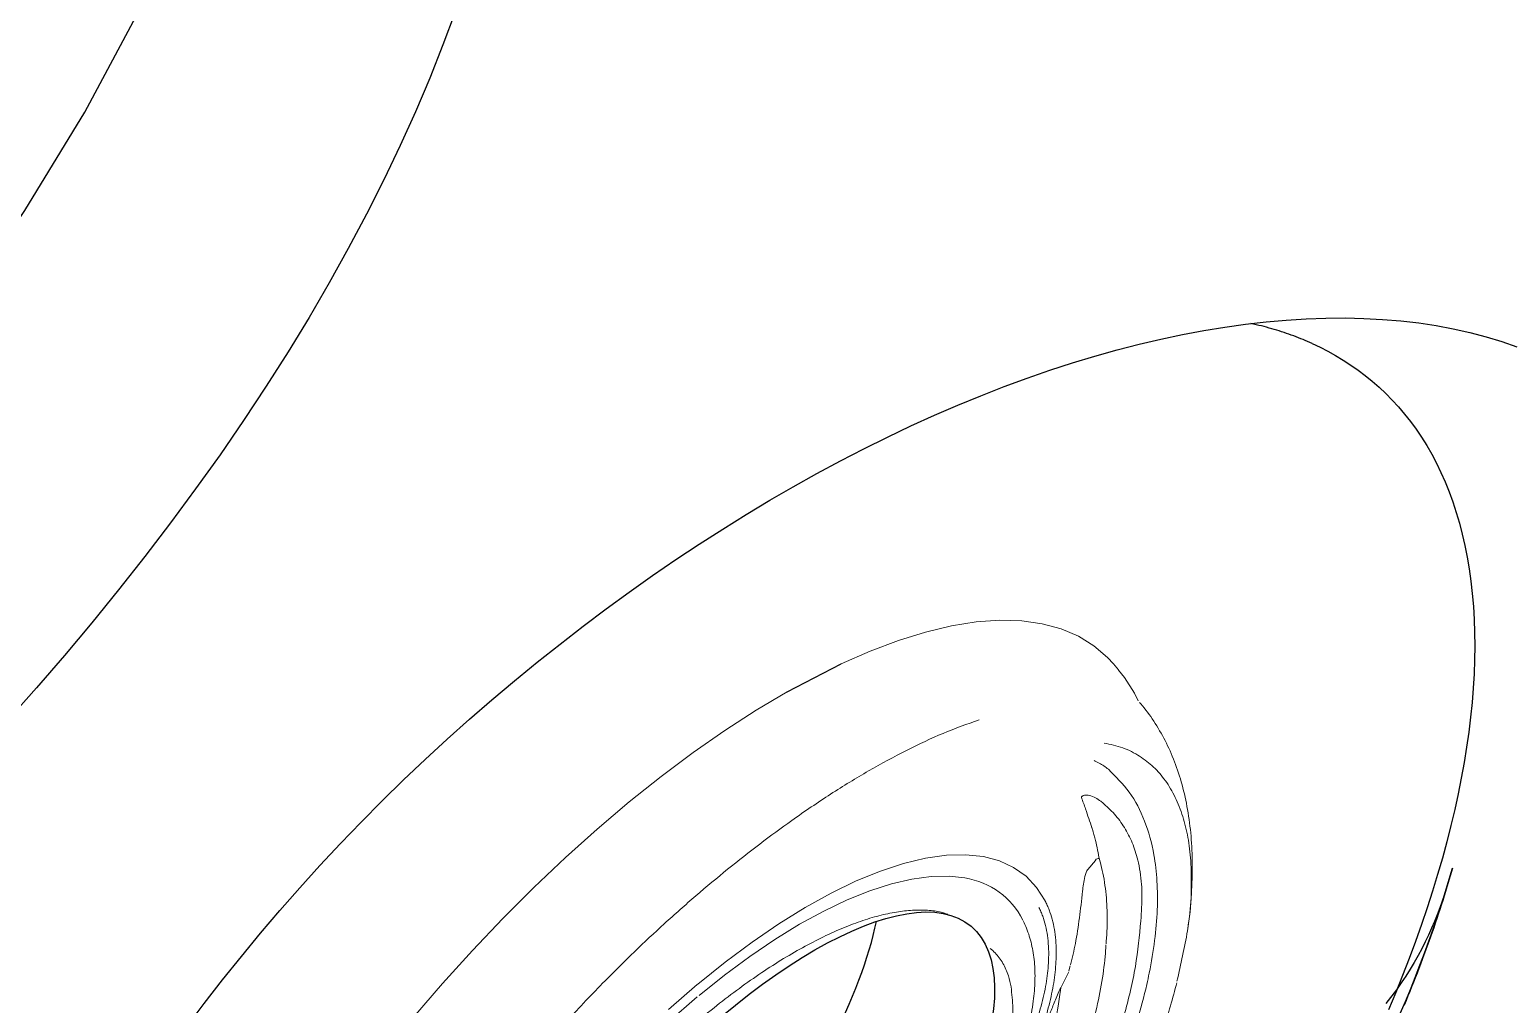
# Model space of a CAD drawing. Extents: x 938 to 1038, y 781 to 934.
# Drawn here: x 951.904 to 954.938, y 871.554 to 873.551 of the extents above; entities that cross this region are included whole.
import ezdxf

# ---------------------------------------------------------------- set-up
doc = ezdxf.new("R2010")
doc.units = 0
doc.header["$MEASUREMENT"] = 0
doc.linetypes.add('SLD-Solid', pattern=[0])
doc.layers.add('1', color=4, linetype='Continuous')
doc.layers.add('DIM', color=3, linetype='Continuous')

# ---------------------------------------------------------------- blocks, each defined once
blk = doc.blocks.new('MIDJET')
at = {"layer": '1', "color": 3, "linetype": 'SLD-Solid', "lineweight": 15}
for p, q in [((0.6739166695817715, 0.6317677685088796), (0.6088841041254227, 0.6957714300635729)), ((0.7371803569579569, 0.5662282756701273), (0.6739166695817715, 0.6317677685088796)), ((0.7984212499144263, 0.4994159295572871), (0.7371803569579569, 0.5662282756701273)), ((0.8573934019050995, 0.4315990789865936), (0.7984212499144263, 0.4994159295572871)), ((0.9138601952750065, 0.3630498857439477), (0.8573934019050995, 0.4315990789865936)), ((0.9675948742838472, 0.2940435458692718), (0.9138601952750065, 0.3630498857439477)), ((1.018381737512414, 0.2248571161156718), (0.9675948742838472, 0.2940435458692718)), ((1.066016903515518, 0.1557683114557733), (1.018381737512414, 0.2248571161156718)), ((0.5629254811307334, 0.175861536062925), (0.6101585497424367, 0.1130302443590807)), ((0.5885738932123843, 0.1736437416675614), (0.6354312844683818, 0.111383035622481)), ((1.110309202387555, 0.08705446244061932), (1.066016903515518, 0.1557683114557733)), ((0.6131417295719501, 0.1089070406784032), (0.6510585375235394, 0.05421097666044261)), ((0.6354311145956615, 0.1113830333935937), (0.6365171913398626, 0.1098897085450545)), ((0.6365171913398626, 0.1098897085450545), (0.6773690440095805, 0.0514320825179766)), ((1.151080732380947, 0.0189914570196521), (1.110309202387555, 0.08705446244061932)), ((0.6510585375235394, 0.05421097666044261), (0.6856830659964785, -0.0001064595432183069)), ((0.6773690440095805, 0.0514320825179766), (0.7147170452954299, -0.006655874952002705)), ((1.188167883124784, -0.04814749308401645), (1.151080732380947, 0.0189914570196521)), ((0.6856830659964785, -0.0001064595432183069), (0.7168009827484525, -0.05370902397056909)), ((0.7147170452954299, -0.006655874952002705), (0.7483286834238783, -0.06401243812616997)), ((0.7168009827484525, -0.05370902397056909), (0.7442197556169887, -0.1062649300379093)), ((1.221421718470452, -0.1140928475333709), (1.188167883124784, -0.04814749308401645)), ((0.7483286834238783, -0.06401243812616997), (0.777994591073174, -0.1202803995913939)), ((0.7442197556169887, -0.1062649300379093), (0.7677696058312122, -0.1574488212699237)), ((0.777994591073174, -0.1202803995913939), (0.8035300857183216, -0.175109383552325)), ((0.7677696058312122, -0.1574488212699237), (0.7873046874108383, -0.2069438151237506)), ((0.8035300857183216, -0.175109383552325), (0.8247761251235346, -0.228157936122912)), ((0.7873046874108383, -0.2069438151237506), (0.8027041120259568, -0.2544435281346296)), ((0.8247761251235346, -0.228157936122912), (0.8416004526354968, -0.2790957155896336)), ((1.292820846415502, -0.289418053493975), (1.270907273465028, -0.2281785572000246)), ((0.8027041120259568, -0.2544435281346296), (0.8138725611743496, -0.2996539373860116)), ((0.8138725611743496, -0.2996539373860116), (0.8207409162128982, -0.3422951706074144)), ((0.8416004526354968, -0.2790957155896336), (0.8538981608296936, -0.3276054670643731)), ((1.310480973147229, -0.348495370011932), (1.292820846415502, -0.289418053493975)), ((0.8538981608296936, -0.3276054670643731), (0.8615928151658849, -0.3733851628631299)), ((0.8207409162128982, -0.3422951706074144), (0.8232665592756732, -0.3821032127260509)), ((1.323816828258167, -0.405173401212835), (1.310480973147229, -0.348495370011932)), ((0.8232665592756732, -0.3821032127260509), (0.8214340025040485, -0.4188316941173298)), ((0.8615928151658849, -0.3733851628631299), (0.8646363927117591, -0.4161496617792437)), ((0.8214340025040485, -0.4188316941173298), (0.8157006186702205, -0.4505288283372266)), ((0.8646363927117591, -0.4161496617792437), (0.8630099851018969, -0.4556326673108089)), ((1.332774809021032, -0.4592245882321322), (1.323816828258167, -0.405173401212835)), ((0.8630099851018969, -0.4556326673108089), (0.8567237519102093, -0.4915883081715577)), ((1.337319043694606, -0.5104319782260518), (1.332774809021032, -0.4592245882321322)), ((0.8567237519102093, -0.4915883081715577), (0.8458167421455727, -0.5237926398367279)), ((1.337431219392151, -0.5585899528723246), (1.337319043694606, -0.5104319782260518)), ((0.8458167421455727, -0.5237926398367279), (0.8303569620936884, -0.5520451513537097)), ((0.8104406436616074, -0.5761698919052236), (0.7861918909449912, -0.596016681602336)), ((0.8303569620936884, -0.5520451513537097), (0.8104406436616074, -0.5761698919052236)), ((1.333110911811389, -0.6035052136085852), (1.337431219392151, -0.5585899528723246)), ((0.7861918909449912, -0.596016681602336), (0.7577616033004446, -0.6114617796461488)), ((1.324375446985158, -0.6449974757125148), (1.333110911811389, -0.6035052136085852)), ((0.6093081070126161, -0.650202156123953), (0.5775109505388087, -0.6312540122870018)), ((0.6107945199063138, -0.6503591337585419), (0.6210413181768573, -0.6538573459500299)), ((1.311259949850999, -0.6829001429449022), (1.324375446985158, -0.6449974757125148)), ((1.293816972478531, -0.7170610259262133), (1.311259949850999, -0.6829001429449022)), ((0.8330767317873935, -0.7203388016605743), (0.8153176367375039, -0.7033948580774023)), ((0.8388364723120816, -0.7277610845075202), (0.836150086811358, -0.7279449176594852)), ((1.272116614988278, -0.7473430710426499), (1.293816972478531, -0.7170610259262133)), ((1.246245974265634, -0.7736246649659364), (1.272116614988278, -0.7473430710426499)), ((1.219210168451994, -0.7946168684222386), (1.232506497578811, -0.7846904593659616)), ((1.232506497578811, -0.7846904593659616), (1.246245974265634, -0.7736246649659364)), ((1.169229214031347, -0.8236510376867017), (1.203047535610978, -0.805703121710792)), ((1.203047535610978, -0.805703121710792), (1.218740791309912, -0.7940779496064749)), ((1.153068679422631, -0.8302277201159285), (1.169229214031347, -0.8236510376867017))]:
    blk.add_line(p, q, dxfattribs=at)
at = {"layer": '1', "color": 3}
for centre, major_axis, ratio, start_param, end_param in [((0.1192344720720726, 0.1195088801366637), (0.5967276637128429, -0.576215286447689), 0.3644955798513458, 3.146562833120037, 9.429748140299623), ((0.3609887589327627, 0.3356866112881249), (0.5967276637128802, -0.5762152864476898), 0.3644955798513433, -1.024668027333806, -0.5913272137987586)]:
    blk.add_ellipse(centre, major_axis=major_axis, ratio=ratio, start_param=start_param, end_param=end_param, dxfattribs=at)
at = {"layer": '1', "color": 3, "linetype": 'SLD-Solid', "lineweight": 15}
for centre, major_axis, ratio, start_param, end_param in [((0.5479330481392708, -0.3064110597949536), (0.2253859154012132, -0.2218371232439412), 0.7000000000000203, -0.2809991139810488, 0.3946791343830383), ((0.5750355527887763, -0.630116160261025), (0.00233832875855138, 1.855504310473285e-05), 0.9999999999457592, -0.4387966575200624, -0.3098644343671335), ((0.8303697117683413, -0.7241186557525339), (0.005033874344707123, -0.004954613962522649), 0.6999999999999343, 0.2718990890438839, 1.628296799650735)]:
    blk.add_ellipse(centre, major_axis=major_axis, ratio=ratio, start_param=start_param, end_param=end_param, dxfattribs=at)
for points, knots in [([(-0.3228083809194899, 1.028044620344389), (-0.312420742817622, 1.023911319705448), (-0.2757162745980111, 1.009306401777437), (-0.2109070261829515, 0.9800873164124795), (-0.1269124447858516, 0.9372359922766549), (-0.04044499116479017, 0.8878186385365581), (0.04226150083716362, 0.8356763787241022), (0.1196630580554867, 0.7827592089527684), (0.1918302540250494, 0.7300254021569685), (0.2640190638505686, 0.6737918826011935), (0.3401036148975081, 0.6107799725642593), (0.4190022486309104, 0.5410502700264459), (0.5006461251433905, 0.463800897264278), (0.5802205103926781, 0.3831289221971588), (0.6507180946088909, 0.3063629292004464), (0.7122431984861777, 0.2352377519817139), (0.7470955837410784, 0.1919400777168079), (0.764558285007567, 0.1702458853195878)], [0, 0, 0, 0, 0.02936692012341424, 0.1037673026158927, 0.1781676561717678, 0.2547294059944991, 0.3312911512215466, 0.3933059458810084, 0.4553207315038745, 0.5185676568654695, 0.5818146106266968, 0.656274788192156, 0.7307350024676587, 0.8073586783976775, 0.8839824166536006, 0.9418696773600741, 1, 1, 1, 1]), ([(0.764558285007567, 0.1702458853195878), (0.7823339339525148, 0.1473551769264105), (0.8178852017774645, 0.1015737988563643), (0.8676892224222001, 0.03254039133753395), (0.9146269677701468, -0.03648518186790284), (0.9615188454342416, -0.1104855421087052), (1.006821067423701, -0.1884489108569056), (1.049456484185541, -0.2702983864133444), (1.085644128885377, -0.3500683748788163), (1.115985769256284, -0.428433286738013), (1.129823753060037, -0.4773766146704617), (1.136862690329735, -0.5022725113540645)], [0, 0, 0, 0, 0.09567360925402428, 0.191347056690102, 0.2887281518178285, 0.3861090357574081, 0.5059403623566601, 0.6257711956785333, 0.7490643931680849, 0.8723571280124949, 1, 1, 1, 1]), ([(0.5668486967487496, 0.1070837621201974), (0.5717758645043673, 0.1002247817486364), (0.5883930539410756, 0.07709243029847812), (0.614656144949187, 0.0378278227176736), (0.644387287648307, -0.01027078968037642), (0.6708711009230299, -0.05749614264722425), (0.6940241807683094, -0.1035436487124741), (0.7137036667434487, -0.1481197586354313), (0.7298183033404158, -0.1909448362513615), (0.7422957746487242, -0.2317517769418203), (0.7511002410869736, -0.2702998153277747), (0.756202769308274, -0.3063564861453756), (0.7576702838945337, -0.3397928598625271), (0.7553076333583277, -0.3702584552912072), (0.7507868028798867, -0.3940034074180545), (0.745687561854119, -0.4062687947916999), (0.7438981934136066, -0.4105728268949349)], [0, 0, 0, 0, 0.032535998350018, 0.1097297423004478, 0.1868684736779685, 0.2639312098024728, 0.3409150592930653, 0.4178239284937144, 0.4946724456234289, 0.5714918238943778, 0.648318548362198, 0.7252270457841609, 0.8023331704270555, 0.8797977501255231, 0.9578199753027156, 1, 1, 1, 1]), ([(0.4571575859855272, -0.5157002336642336), (0.4691116925952059, -0.5185617455545355), (0.4994741453953111, -0.5258297516501358), (0.5439319533384221, -0.5317003377808902), (0.572062771872325, -0.5304433207877537), (0.5862171158944989, -0.5298108382689293)], [0, 0, 0, 0, 0.2439361191999588, 0.6195777858838392, 1, 1, 1, 1]), ([(0.5862171158944989, -0.5298108382689293), (0.5940669875176212, -0.5287537405972813), (0.6069698005762518, -0.527016191972649), (0.6276638942143364, -0.5206386174428701), (0.6439983968039797, -0.5126021667603169), (0.6583765955711272, -0.5021215054457571), (0.664696782978055, -0.495846361408212), (0.6678568405626777, -0.4927088252508725)], [0, 0, 0, 0, 0.2370067862166867, 0.3895674226282543, 0.6949044406209007, 0.8474539638817129, 0.9999999999999999, 0.9999999999999999, 0.9999999999999999, 0.9999999999999999]), ([(0.3994041958499395, -0.53692644916147), (0.418379912032222, -0.5481933116856368), (0.4563929643721636, -0.570763623695143), (0.5028232467455283, -0.5940472963302312), (0.5386726962908526, -0.6113974334137282), (0.5589002383993886, -0.620785956900292), (0.5728184375330372, -0.6283369499038969), (0.5775298354221405, -0.6308930084971536)], [0, 0, 0, 0, 0.3341136235385501, 0.6693122165741888, 0.8006503111759679, 0.9325188773273942, 1, 1, 1, 1]), ([(0.4200684792634846, -0.530933925326849), (0.4478092822251796, -0.5458874690181972), (0.4917516546260998, -0.5695743892023586), (0.5490122303695841, -0.5911913356514447), (0.5934376924333122, -0.6039042886702362), (0.6378808081012153, -0.6114809487309003), (0.6814371313166703, -0.6130909359984997), (0.7123287091917945, -0.6085371159011572), (0.7313366620791157, -0.6031431986007334), (0.7388389109529925, -0.6003368171090955), (0.7434399902369933, -0.5987329927867648), (0.7448174508747627, -0.5980139092786629), (0.7448176233419304, -0.598013819244656)], [0, 0, 0, 0, 0.2189081950545031, 0.3467580027148764, 0.4751575484972852, 0.6035614231707596, 0.754595933187266, 0.9056689505492694, 0.9433961232043503, 0.9811214659316814, 0.9999976362828408, 1, 1, 1, 1]), ([(0.7195105302466445, -0.5640852741558149), (0.7195084374286296, -0.5640861510117503), (0.7144730376843782, -0.5661958996827394), (0.7041377716198269, -0.5699571908337333), (0.6824421945833876, -0.5760297498014353), (0.6592294172655926, -0.579753998497381), (0.6284737952312014, -0.5815248580382928), (0.5959714742429583, -0.5803406615777646), (0.5528720360712214, -0.573760759979848), (0.5057404278618662, -0.5619591101249881), (0.4710376212683158, -0.5486948481814693), (0.4536861896288968, -0.5420627063764414)], [0, 0, 0, 0, 3.096235416579322e-05, 0.07449660189262602, 0.1489698406451523, 0.298004237694433, 0.3724876312712596, 0.5215577490401927, 0.6706688341833821, 0.8353341481186412, 1, 1, 1, 1]), ([(0.5775109505388087, -0.6312540122870018), (0.5652269226106483, -0.6288366597899682), (0.5329188180553999, -0.6224788040705391), (0.4881965718252772, -0.6097158025336142), (0.450042690447944, -0.5966609660987103), (0.422365220983373, -0.5863414855234339), (0.3999190785902584, -0.5773645291390181), (0.3771605667943732, -0.5675735045682728), (0.3657303553247289, -0.5625386550597682), (0.359956038056481, -0.5598578933200997), (0.3599557101701762, -0.5598577410968915)], [0, 0, 0, 0, 0.1824788592450304, 0.4799359052332491, 0.6285186328834884, 0.7027831128429676, 0.8513995746924743, 0.9256841629018931, 0.9999957800820473, 1, 1, 1, 1]), ([(0.7570421127654328, -0.6117763229129451), (0.7555482961118258, -0.612406373378235), (0.7510647643002741, -0.6142974028410748), (0.7433532974578725, -0.6171031855311071), (0.7242210978910535, -0.6229464052268838), (0.6931597178975153, -0.6281871867370512), (0.6497509570641355, -0.6279792632744403), (0.6054262919137727, -0.6218169598987657), (0.5613629511418026, -0.6110710260160772), (0.5042280270101571, -0.5917498665110088), (0.4602781398884375, -0.5698717617575966), (0.4324812997092522, -0.5560345889892204)], [0, 0, 0, 0, 0.01877381062244859, 0.05634759590312344, 0.0938863884945314, 0.2442891548824465, 0.3947292387008163, 0.5226702782251216, 0.6514061083895282, 0.7795259708928098, 0.9999999999999999, 0.9999999999999999, 0.9999999999999999, 0.9999999999999999]), ([(0.3890182419407182, -0.6479644126488893), (0.399953522377956, -0.652794156066733), (0.4218427017415252, -0.6624618660591466), (0.4540868503482756, -0.675405140788726), (0.4858564519717845, -0.687183891173234), (0.5274511643733746, -0.7011683257522492), (0.5779096723595387, -0.7154065776612413), (0.624698522957587, -0.7250916286002251), (0.6509647133876868, -0.7286944009796912), (0.6588191152025047, -0.729771741144063)], [0, 0, 0, 0, 0.1127647205419534, 0.2257214351284905, 0.3386380659254988, 0.451639685194771, 0.6776010250691855, 0.9035927535615599, 1, 1, 1, 1]), ([(0.6228996728888134, -0.6544913065602316), (0.637186621678083, -0.6590141958022855), (0.668652667318895, -0.6689755557411985), (0.7173807847888583, -0.6794642487369629), (0.7623012673946832, -0.6878855256046421), (0.792806019946461, -0.6932991088596054), (0.8078866241598348, -0.6984942879873159), (0.8123117966323434, -0.7007879351506858), (0.8144195833686751, -0.7021727817585912), (0.815326369763838, -0.7029804081864057), (0.8157806770557272, -0.70338503553549)], [0, 0, 0, 0, 0.2353564721933256, 0.5183568307784793, 0.8012785325379763, 0.9441890029590019, 0.9763281831788344, 0.9876000068468676, 0.9937875034972418, 1, 1, 1, 1]), ([(0.7030405504117994, -0.8043183919825054), (0.6727605489583439, -0.7994474835823553), (0.6273120272950905, -0.7921365332746291), (0.5620493585820583, -0.7738273355790426), (0.5116890046897424, -0.7572548410447126), (0.4685455962837608, -0.7407999253007205), (0.4347452869008492, -0.7267453266639876), (0.4182878367829517, -0.7194541764901317), (0.4107068165352956, -0.7160955543037915)], [0, 0, 0, 0, 0.3370082900500307, 0.5058298492679484, 0.6746776171741028, 0.8435126917632826, 0.9279151117733643, 1, 1, 1, 1]), ([(0.6606647837258564, -0.7300305788364483), (0.6607102655783024, -0.7300380371464286), (0.6653865668926215, -0.7308048771707973), (0.6723532880001386, -0.7318508374329156), (0.6838086124024585, -0.7333723522539088), (0.6997337191445041, -0.7351883797988137), (0.7221600486874209, -0.7369042316681913), (0.7485222610196871, -0.7375436396535804), (0.7828924602396654, -0.7364964410155892), (0.812998939719499, -0.7331264658139673), (0.8338742635060399, -0.7287915289693387), (0.8388364723120816, -0.7277610845075202)], [0, 0, 0, 0, 0.0007138176914556515, 0.07339249456088477, 0.1097211633392624, 0.1824212211541882, 0.3277241101155046, 0.4730631762753293, 0.6184822653479662, 0.9093105964766752, 1, 1, 1, 1]), ([(0.900075902853942, -0.7177856056008096), (0.8996565611406311, -0.717884861523018), (0.898412565948405, -0.7181793084766923), (0.896341715630868, -0.7186534793962238), (0.8930361877827835, -0.7193943243997012), (0.8872415158737255, -0.72064174037709), (0.8756169682125261, -0.7229031126850884), (0.858936810365968, -0.7256289346307057), (0.8455367653493653, -0.7270503487509643), (0.8388364723120816, -0.7277610845075202)], [0, 0, 0, 0, 0.02073887834678214, 0.06152277280705157, 0.1023092545671613, 0.1838888327903821, 0.3470599419467653, 0.6735167889873003, 1, 1, 1, 1]), ([(0.9640359406970092, -0.7005705679296028), (0.955832078630479, -0.7028089495628791), (0.9341940706609222, -0.7087127689136707), (0.9131446309944522, -0.7143103182759347), (0.900075902853942, -0.7177856056008096)], [0, 0, 0, 0, 0.3791412813080077, 0.9999999999999999, 0.9999999999999999, 0.9999999999999999, 0.9999999999999999]), ([(0.9640962166111109, -0.7000214975184349), (0.9643872232262964, -0.7002978641392872), (0.9650310958190076, -0.7009093447154271), (0.9659647742688051, -0.7021589533859753), (0.9668249014693941, -0.7038152351287721), (0.9675539101357344, -0.7061406869056412), (0.9680319980761851, -0.7110267883171133), (0.9661459975446434, -0.71952265490674), (0.9611812121285936, -0.7298048302502735), (0.9549614614961115, -0.7375388035792696), (0.951154564941497, -0.7416547620937024), (0.9501849159844937, -0.7427031317626387)], [0, 0, 0, 0, 0.01601994041850557, 0.03544524431520967, 0.05487146208666329, 0.0807799110906885, 0.1271702940353125, 0.2748870540060839, 0.5838058368049888, 0.8939918039619035, 1, 1, 1, 1]), ([(0.4188811951526787, -0.7496452514466654), (0.4450681603514823, -0.760772705923884), (0.4974280903739299, -0.7830216657911961), (0.5556026044718294, -0.8029825920764893), (0.6100712789608949, -0.8186201450165669), (0.6613123722335104, -0.8308615129362096), (0.7236842046173635, -0.8405470697221062), (0.7822444081808371, -0.8440864785018931), (0.8447940853255034, -0.8411916572685953), (0.908176970413507, -0.827983577198296), (0.9696433881589996, -0.8016853032434739), (1.001527111041746, -0.7735265668238611), (1.017443274886205, -0.7594698939517741)], [0, 0, 0, 0, 0.09968592125919291, 0.1993185472896697, 0.2304213237271221, 0.3228014765665498, 0.4151793142156599, 0.5075389160903034, 0.5998995946434135, 0.7331386774705888, 0.8667844232386472, 1, 1, 1, 1]), ([(0.9501849159844937, -0.7427031317626387), (0.9419521470424215, -0.7506435383459689), (0.9254881241045041, -0.7665228903652945), (0.8965289406268582, -0.784885159230484), (0.8641692149765561, -0.7987770494693223), (0.8250163541784659, -0.8084137517734291), (0.788466468266634, -0.8114433824664076), (0.7468970727596229, -0.8106240983330224), (0.7212716212717396, -0.8069381558683517), (0.7031796348372552, -0.8043358204089941)], [0, 0, 0, 0, 0.1441016133287061, 0.28817670991771, 0.4319441925066109, 0.5757118239141494, 0.7575254915745191, 0.8288090448193932, 1, 1, 1, 1]), ([(1.071709684629987, -0.7543676344288315), (1.067937354567718, -0.7672930185441231), (1.060365132779935, -0.7932382231253428), (1.040888029613129, -0.8255779713520752), (1.016409036070591, -0.8530119712145421), (0.9866230899724187, -0.8754023101929675), (0.9513522379660131, -0.8930469808991148), (0.9113764733832639, -0.90571684722957), (0.8671993162458875, -0.9131551394363413), (0.8186393130139535, -0.9163085333406542), (0.7822100730899564, -0.9133057338879809), (0.7633965231427879, -0.9117549653953603)], [0, 0, 0, 0, 0.113502429581556, 0.2278341385977504, 0.3362789796683195, 0.4447255444301142, 0.5557808606012881, 0.6668429775371649, 0.7750566043951234, 0.8838300272712791, 1, 1, 1, 1]), ([(1.017443274886205, -0.7594698939517741), (1.019979188811469, -0.7566929718492048), (1.027528019598243, -0.748426715312803), (1.033574826371186, -0.7382221937427147), (1.037590301149542, -0.7314457246857842)], [0, 0, 0, 0, 0.3359346628487302, 0.9999999999999999, 0.9999999999999999, 0.9999999999999999, 0.9999999999999999]), ([(0.4813679651389435, -0.8353929864866956), (0.4959624168220813, -0.8414045498532374), (0.5266557040808806, -0.8540473435182463), (0.5560830054821366, -0.8639715187558323), (0.5715178229619085, -0.8691768154067603)], [0, 0, 0, 0, 0.4754932751282587, 1, 1, 1, 1]), ([(0.6821773627516592, -0.899522596986472), (0.6841922963007008, -0.9000063809846068), (0.7075461431450023, -0.905613621681681), (0.75084063257259, -0.9121243144701054), (0.8113393906418054, -0.9185283716263797), (0.8690291736407119, -0.9197825493990592), (0.9237783292617792, -0.9165281911921426), (0.9753510241248335, -0.908746771242491), (1.023561267812156, -0.8965839496926549), (1.068413933374472, -0.8803405557135591), (1.109324868188907, -0.8596547489423472), (1.136313519384615, -0.8436010293600447), (1.148590837578141, -0.83340251174738), (1.149545388632916, -0.8326095856709514)], [0, 0, 0, 0, 0.01107455386470427, 0.1283582949667612, 0.243714814268178, 0.3568613588171748, 0.4676789779623503, 0.5762018384322658, 0.6825835034616663, 0.7870582253635365, 0.889908239905505, 0.9914404592220626, 1, 1, 1, 1]), ([(0.7633965231427879, -0.9117549653953603), (0.7591061918700106, -0.9115342983405128), (0.7319469567552517, -0.9101374019138149), (0.6699595394699998, -0.8986424463712837), (0.6088351234776468, -0.8801601214057371), (0.5746982100763276, -0.8698380673368291)], [0, 0, 0, 0, 0.07649494389470674, 0.4842386366541369, 1, 1, 1, 1])]:
    blk.add_open_spline(points, degree=3, knots=knots, dxfattribs=at)
at = {"layer": 'DIM'}
blk.add_line((1.221421718470452, -0.1140928475333709), (1.270907273465028, -0.2281785572000246), dxfattribs=at)
blk = doc.blocks.new('VISTA')
at = {"layer": '1', "color": 3, "linetype": 'Continuous'}
for points in [[(14.89908806424614, 74.02261714247095), (14.87411706424609, 73.9553171424709), (14.84702506424628, 73.8872371424709), (14.81781406424625, 73.81844714247097), (14.78648406424622, 73.74901714247096), (14.7530420642463, 73.67901714247091), (14.71759706424609, 73.60871714247094), (14.68022006424621, 73.53823714247096), (14.64094506424613, 73.46766714247087), (14.59980506424631, 73.39706714247086), (14.55683606424623, 73.32649714247088), (14.51207206424624, 73.25602714247088), (14.46554706424627, 73.18571714247093), (14.41729406424611, 73.11564714247095), (14.36736906424608, 73.04587714247089), (14.31601906424612, 72.97647714247091), (14.26337306424625, 72.90753714247091), (14.20951006424616, 72.83912714247094), (14.15451206424609, 72.77132714247091), (14.09845706424608, 72.70419714247089), (14.04142606424625, 72.63783714247086), (13.98349906424619, 72.57230714247089)], [(13.4687630642461, 72.90793714247093), (13.60840206424609, 73.06633714247096), (13.74825106424623, 73.2381471424709), (13.8856430642461, 73.42209714247088), (14.01747306424613, 73.6162071424709), (14.14031006424625, 73.81768714247096), (14.25057606424616, 74.02301714247085), (14.34477506424628, 74.22804714247093), (14.41976506424612, 74.42821714247088), (14.47303206424613, 74.61885714247092), (14.50292106424627, 74.79549714247094), (14.50878706424623, 74.9542371424709), (14.49104606424612, 75.09203714247087), (14.45110006424625, 75.20685714247088), (14.31409306424621, 75.36484714247092)], [(14.34802406424615, 71.94231714247087), (14.38491706424611, 71.99134714247089), (14.42260306424623, 72.03988714247089), (14.46105606424612, 72.08789714247087), (14.50024806424608, 72.13534714247089), (14.54015606424628, 72.18219714247095), (14.5807570642462, 72.22840714247093), (14.62203406424624, 72.2739871424709), (14.66396806424609, 72.31889714247097), (14.70654206424615, 72.36313714247092), (14.74973606424624, 72.4066871424709), (14.79353206424616, 72.44952714247086), (14.8379130642461, 72.49164714247092), (14.88285806424619, 72.53302714247093), (14.92832506424611, 72.57364714247092), (14.97424706424613, 72.61346714247088), (15.0205570642463, 72.65247714247096), (15.06718606424624, 72.69062714247093), (15.11407106424622, 72.72790714247094), (15.1611770642462, 72.76429714247092), (15.20848606424624, 72.79977714247093), (15.25597806424616, 72.83435714247094), (15.30363506424624, 72.86802714247096), (15.35143706424628, 72.90077714247093), (15.39936506424624, 72.93258714247088), (15.44740106424615, 72.96345714247093), (15.49552606424618, 72.99335714247093), (15.54372006424614, 73.02229714247096), (15.5919650642461, 73.0502371424709), (15.64024206424619, 73.07718714247096), (15.68853106424626, 73.10312714247095), (15.73681006424613, 73.12803714247093), (15.78504206424623, 73.15190714247092), (15.8331840642461, 73.17472714247094), (15.8811960642463, 73.19647714247094), (15.92903506424614, 73.21714714247094), (15.97666006424629, 73.23672714247095), (16.02402906424618, 73.25519714247093), (16.07110206424613, 73.2725471424709), (16.11783606424615, 73.2887571424709), (16.1641910642461, 73.30381714247085), (16.21014106424627, 73.31772714247097), (16.25566606424627, 73.3304971424709), (16.30074606424614, 73.3421171424709), (16.34536306424616, 73.35259714247093), (16.38949706424614, 73.36193714247088), (16.43312706424626, 73.37014714247096), (16.47623606424622, 73.37722714247093), (16.51880206424607, 73.38317714247091), (16.5608050642461, 73.38799714247091), (16.60222206424623, 73.39169714247089), (16.64302806424621, 73.3942571424709), (16.68320206424619, 73.39567714247096), (16.72271806424624, 73.39595714247093), (16.76155006424619, 73.39509714247095), (16.79966806424613, 73.39310714247097), (16.83704506424624, 73.38997714247091), (16.87365006424625, 73.38571714247087), (16.90945106424624, 73.38033714247092), (16.94441006424609, 73.37382714247087), (16.97848606424623, 73.36621714247087), (17.01164006424619, 73.35750714247092), (17.04383606424608, 73.34770714247088), (17.07506206424614, 73.33682714247095)], [(16.65508606424623, 73.34362714247095), (16.65052306424627, 73.34566714247092), (16.64592406424617, 73.34767714247096), (16.64128706424617, 73.34965714247085), (16.63661306424615, 73.35159714247095), (16.63190206424611, 73.3535071424709), (16.62715406424627, 73.35538714247093), (16.62236906424619, 73.35723714247092), (16.6175460642462, 73.3590471424709), (16.61268606424619, 73.36082714247095), (16.60778906424616, 73.36257714247097), (16.60285506424611, 73.36428714247097), (16.59788406424627, 73.36596714247094), (16.5928750642463, 73.36760714247089), (16.58782906424608, 73.36921714247092), (16.58274506424618, 73.3707971424709), (16.57762506424615, 73.37233714247088), (16.5724660642461, 73.37383714247096), (16.56727106424614, 73.37530714247089), (16.56203806424628, 73.37673714247092), (16.55676706424629, 73.37812714247093), (16.55145906424627, 73.37948714247091), (16.54611406424624, 73.38080714247087), (16.54073106424607, 73.38209714247091), (16.52985406424614, 73.38454714247086)], [(16.65508606424623, 73.34362714247095), (16.67148106424611, 73.33588714247094), (16.68762606424616, 73.32760714247092), (16.70350606424631, 73.31877714247094), (16.71910806424626, 73.30939714247086), (16.73441806424626, 73.29945714247094), (16.74942106424623, 73.28895714247085), (16.76410206424612, 73.27788714247095), (16.77844806424628, 73.26623714247091), (16.79244406424618, 73.25400714247087), (16.80607706424621, 73.24118714247095), (16.81933106424617, 73.22776714247095), (16.83219306424621, 73.21374714247088), (16.84464806424626, 73.19912714247096), (16.85668306424623, 73.1838871424709), (16.86828106424628, 73.16802714247092), (16.87942806424621, 73.15155714247089), (16.8901100642463, 73.13446714247095), (16.90031006424624, 73.11675714247087), (16.91001606424629, 73.09842714247088), (16.91921306424615, 73.07947714247086), (16.9278910642463, 73.05990714247093), (16.9360380642463, 73.03972714247095), (16.94364306424609, 73.01893714247092), (16.95069406424614, 72.99753714247095), (16.95717906424625, 72.9755371424709), (16.96308906424611, 72.95294714247086), (16.9684100642462, 72.92976714247095), (16.9731320642461, 72.90598714247096), (16.97724406424618, 72.88163714247094), (16.98073306424612, 72.85669714247092), (16.9835900642463, 72.83118714247087), (16.98580806424616, 72.80510714247089), (16.98738206424628, 72.77847714247093), (16.9883090642461, 72.75131714247095), (16.9885840642462, 72.72363714247092), (16.98820306424614, 72.69544714247093), (16.98716206424615, 72.66675714247094), (16.98545406424614, 72.6375971424709), (16.98307106424613, 72.60795714247092), (16.98000706424614, 72.57785714247086), (16.97626206424616, 72.54731714247089), (16.97183706424607, 72.51634714247086), (16.9667380642461, 72.48496714247096), (16.96096606424612, 72.45320714247089), (16.95452606424624, 72.42107714247095), (16.94742006424622, 72.38860714247096), (16.93965306424616, 72.35579714247092), (16.93122706424629, 72.32267714247098), (16.92214506424625, 72.28925714247089), (16.91241206424615, 72.25557714247088), (16.90203006424622, 72.22162714247088), (16.8910050642462, 72.18745714247086), (16.87934806424619, 72.15306714247095), (16.86707006424626, 72.11848714247094), (16.85418106424618, 72.08373714247091), (16.84069306424612, 72.04884714247089), (16.8266150642462, 72.01382714247086), (16.81196106424613, 71.97870714247085)], [(16.84461206424612, 71.9890471424709), (16.84850306424619, 71.99835714247092), (16.85235406424613, 72.00767714247092), (16.85616506424617, 72.01698714247095), (16.8599370642462, 72.02629714247087), (16.86366806424621, 72.03561714247087), (16.8673590642461, 72.0449271424709), (16.87101006424609, 72.05423714247092), (16.87461906424619, 72.06354714247095), (16.87818806424616, 72.07286714247095), (16.88171506424624, 72.08217714247087), (16.88520006424619, 72.0914871424709), (16.88864306424625, 72.1008071424709), (16.8920420642462, 72.11011714247093), (16.89539806424614, 72.11942714247095), (16.89871006424619, 72.12873714247087), (16.90197806424612, 72.1380471424709), (16.90520106424628, 72.14735714247092), (16.90837806424611, 72.15666714247095), (16.91151006424616, 72.16597714247098), (16.9145960642461, 72.17527714247092), (16.91763406424616, 72.18457714247086), (16.92062606424611, 72.19388714247089), (16.92357006424618, 72.20317714247096), (16.92646606424614, 72.2124771424709), (16.92931306424612, 72.22177714247096), (16.93211206424621, 72.23106714247092), (16.93486106424621, 72.24035714247088), (16.9375600642461, 72.24964714247096), (16.94289506424616, 72.26849714247089)], [(16.83587206424613, 71.97093714247092), (16.84634806424606, 71.99558714247087), (16.8565580642462, 72.02025714247088), (16.86649706424623, 72.04494714247096), (16.87615906424617, 72.06966714247085), (16.88554006424624, 72.09440714247091), (16.89463406424625, 72.1191771424709), (16.90343706424619, 72.1439871424709), (16.91194306424609, 72.16881714247086), (16.92014706424629, 72.19368714247094), (16.92804406424625, 72.21858714247094), (16.94289506424616, 72.26849714247089)], [(16.94289506424616, 72.26849714247089), (16.93904206424622, 72.25517714247087), (16.93501706424627, 72.2417471424709), (16.93079606424612, 72.2282371424709), (16.92635506424608, 72.2146371424709), (16.92167106424608, 72.20095714247088), (16.91672006424619, 72.1872171424709), (16.91148006424623, 72.17340714247086), (16.90592506424628, 72.15954714247096), (16.90003206424626, 72.14563714247095), (16.89377906424625, 72.13168714247092), (16.8871400642463, 72.11771714247095), (16.88009306424624, 72.10370714247085), (16.87261406424614, 72.0896871424709), (16.86468006424616, 72.07566714247093), (16.85626606424626, 72.06163714247089), (16.84734906424615, 72.04760714247095), (16.83790606424623, 72.03359714247097), (16.82791206424622, 72.01960714247093), (16.80618006424606, 71.99171714247086)]]:
    blk.add_lwpolyline(points, dxfattribs=at)
at = {"layer": 'DIM', "rotation": 93.95912124402405}
blk.add_blockref('MIDJET', (15.55027574727274, 71.40385897079148), dxfattribs=at)

msp = doc.modelspace()

# ---------------------------------------------------------------- block references
at = {"layer": '1'}
msp.add_blockref('VISTA', (937.8767352618522, 799.5643931736838), dxfattribs=at)

doc.saveas('drawing.dxf')
